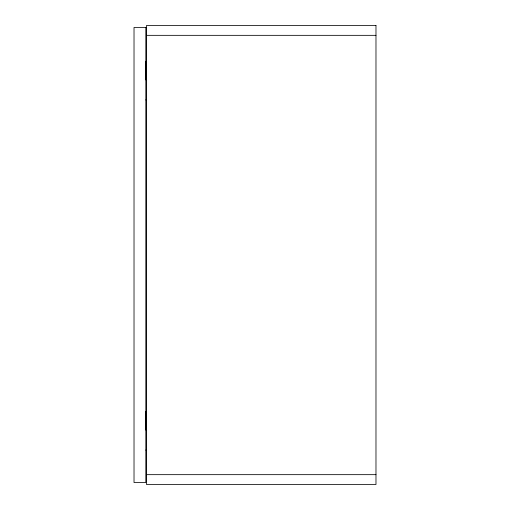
<?xml version="1.0" encoding="UTF-8"?>
<svg xmlns="http://www.w3.org/2000/svg" width="510" height="510" viewBox="0 0 510 510"><rect width="100%" height="100%" fill="white"/><g stroke="black" fill="none" stroke-linecap="round" stroke-linejoin="round"><path stroke-width="0.76" d="M145.822 430.077L145.822 411.411M145.822 79.923L145.822 61.257M146.478 35.337L375.978 35.337M145.822 99.922L146.478 99.922M145.822 450.075L146.478 450.075M146.478 474.663L375.978 474.663M375.978 25.5L146.478 25.5L146.478 484.5L375.978 484.5L375.978 25.5M145.822 27.47L134.022 27.47L134.022 482.53L145.822 482.53L145.822 27.47"/></g></svg>
